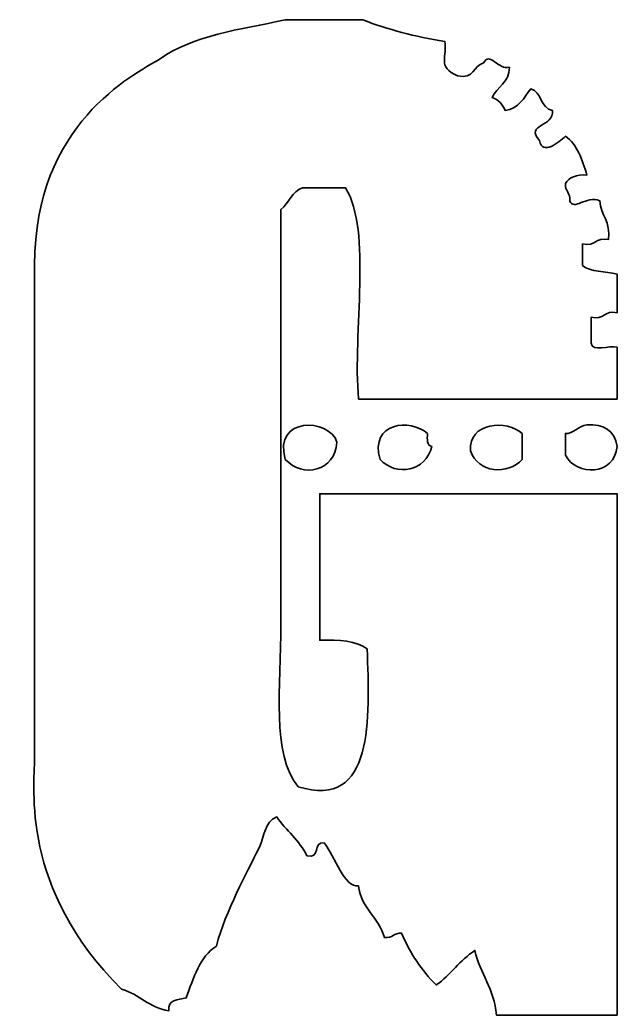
# Model space of a CAD drawing. Header units: inches. Extents: x 114.9 to 163.8, y 66 to 147.5.
import ezdxf

# ---------------------------------------------------------------- set-up
doc = ezdxf.new("R2010")
doc.units = ezdxf.units.IN
doc.header["$MEASUREMENT"] = 0
doc.layers.add('Calque 1', color=7, linetype='Continuous')

# ---------------------------------------------------------------- blocks, each defined once
blk = doc.blocks.new('block 2')
at = {"layer": 'Calque 1', "color": 7, "lineweight": 35}
blk.add_lwpolyline([(126.429, 144.286), (126.429, 144.286)], dxfattribs=at)
for points, knots in [([(136.659, 147.461), (132.965, 146.687), (129.035, 146.148), (126.429, 144.286), (124.158, 142.924), (116.133, 138.956), (116.133, 127.402), (116.133, 115.849), (116.133, 89.478), (116.133, 87.009), (116.133, 84.54), (114.933, 76.407), (123.254, 68.086), (124.745, 67.696), (125.493, 66.563), (127.134, 66.322), (127.027, 67.253), (127.871, 67.232), (128.545, 67.381), (129.16, 69), (129.651, 70.743), (131.015, 71.614), (131.803, 74.618), (133.483, 77.499), (134.543, 79.728), (134.967, 80.622), (134.952, 81.806), (135.954, 82.197), (136.724, 81.086), (137.811, 80.292), (138.423, 79.022), (139.557, 78.712), (138.907, 80.185), (139.834, 80.081), (140.78, 78.901), (141.465, 76.41), (142.656, 76.553), (142.881, 74.661), (144.325, 73.988), (144.773, 72.319), (145.44, 72.24), (145.552, 72.717), (146.184, 72.672), (146.886, 71.022), (147.828, 69.613), (149.007, 68.439), (150.195, 69.249), (150.97, 70.474), (152.182, 71.261), (152.605, 69.333), (153.765, 68.141), (153.945, 65.969), (157.238, 65.969), (160.53, 65.969), (163.823, 65.969), (163.823, 80.198), (163.823, 94.427), (163.823, 108.656), (155.709, 108.656), (147.595, 108.656), (139.481, 108.656), (139.481, 104.658), (139.481, 100.659), (139.481, 96.661), (141.062, 96.713), (142.501, 96.623), (143.362, 95.956), (143.565, 90.296), (143.967, 82.714), (137.718, 84.667), (135.494, 87.327), (136.306, 92.817), (136.306, 98.072), (136.306, 109.435), (136.306, 121.471), (136.306, 131.939), (136.954, 132.467), (137.186, 133.411), (138.07, 133.703), (139.246, 133.703), (140.422, 133.703), (141.598, 133.703), (143.779, 130.173), (142.153, 121.904), (142.656, 116.417), (149.712, 116.417), (156.768, 116.417), (163.823, 116.417), (163.823, 117.828), (163.823, 119.239), (163.823, 120.65), (163.203, 120.853), (161.751, 120.224), (161.707, 121.003), (161.707, 121.708), (161.707, 122.414), (161.707, 123.12), (162.786, 122.864), (162.744, 123.728), (163.823, 123.472), (163.823, 124.531), (163.823, 125.589), (163.823, 126.647), (162.881, 126.881), (161.619, 126.795), (161.001, 127.353), (161.001, 127.941), (161.001, 128.529), (161.001, 129.117), (162.08, 128.861), (162.039, 129.725), (163.118, 129.47), (163.304, 130.95), (162.502, 131.44), (162.412, 132.645), (161.297, 133.131), (160.283, 131.771), (159.943, 132.645), (160.022, 133.312), (159.545, 133.423), (159.59, 134.056), (159.89, 134.579), (160.478, 134.814), (161.354, 134.761), (160.95, 136.004), (160.579, 137.278), (159.59, 137.936), (159.076, 137.461), (157.701, 136.309), (157.473, 137.583), (156.207, 138.953), (158.727, 138.675), (158.532, 140.053), (157.513, 140.211), (157.698, 141.571), (156.768, 141.817), (156.181, 141.109), (155.82, 140.177), (154.651, 140.053), (154.453, 140.561), (154.1, 140.914), (153.593, 141.111), (154.001, 141.996), (154.998, 142.293), (155.004, 143.581), (154.102, 143.308), (153.382, 144.961), (152.887, 143.933), (152.025, 143.737), (152.135, 142.568), (150.77, 142.875), (149.018, 143.598), (149.968, 144.565), (149.712, 145.697), (147.266, 146.074), (145.057, 146.687), (143.009, 147.461), (143.009, 147.461), (136.659, 147.461), (136.659, 147.461)], [0, 0, 0, 0, 1, 1, 1, 2, 2, 2, 3, 3, 3, 4, 4, 4, 5, 5, 5, 6, 6, 6, 7, 7, 7, 8, 8, 8, 9, 9, 9, 10, 10, 10, 11, 11, 11, 12, 12, 12, 13, 13, 13, 14, 14, 14, 15, 15, 15, 16, 16, 16, 17, 17, 17, 18, 18, 18, 19, 19, 19, 20, 20, 20, 21, 21, 21, 22, 22, 22, 23, 23, 23, 24, 24, 24, 25, 25, 25, 26, 26, 26, 27, 27, 27, 28, 28, 28, 29, 29, 29, 30, 30, 30, 31, 31, 31, 32, 32, 32, 33, 33, 33, 34, 34, 34, 35, 35, 35, 36, 36, 36, 37, 37, 37, 38, 38, 38, 39, 39, 39, 40, 40, 40, 41, 41, 41, 42, 42, 42, 43, 43, 43, 44, 44, 44, 45, 45, 45, 46, 46, 46, 47, 47, 47, 48, 48, 48, 49, 49, 49, 50, 50, 50, 51, 51, 51, 52, 52, 52, 53, 53, 53, 53]), ([(140.892, 112.889), (140.741, 110.489), (138.085, 109.898), (136.659, 111.478), (135.645, 115.013), (140.258, 114.848), (140.892, 112.889)], [0, 0, 0, 0, 1, 1, 1, 2, 2, 2, 2]), ([(148.301, 113.595), (148.271, 113.094), (148.243, 112.595), (148.654, 112.536), (148.186, 110.507), (145.751, 110.009), (144.42, 111.478), (143.536, 114.542), (146.921, 114.836), (148.301, 113.595)], [0, 0, 0, 0, 1, 1, 1, 2, 2, 2, 3, 3, 3, 3]), ([(156.062, 113.595), (156.062, 112.889), (156.062, 112.183), (156.062, 111.478), (154.881, 110.183), (152.419, 110.33), (151.829, 112.183), (151.598, 114.523), (154.828, 114.733), (156.062, 113.595)], [0, 0, 0, 0, 1, 1, 1, 2, 2, 2, 3, 3, 3, 3]), ([(163.823, 112.536), (163.629, 110.126), (160.49, 110.066), (159.59, 111.831), (159.59, 112.419), (159.59, 113.007), (159.59, 113.595), (160.262, 113.53), (160.621, 114.231), (161.354, 114.3), (162.642, 114.421), (163.682, 113.82), (163.823, 112.536)], [0, 0, 0, 0, 1, 1, 1, 2, 2, 2, 3, 3, 3, 4, 4, 4, 4])]:
    blk.add_open_spline(points, degree=3, knots=knots, dxfattribs=at)

msp = doc.modelspace()

# ---------------------------------------------------------------- block references
at = {"layer": 'Calque 1'}
msp.add_blockref('block 2', (0, 0), dxfattribs=at)

doc.saveas('drawing.dxf')
